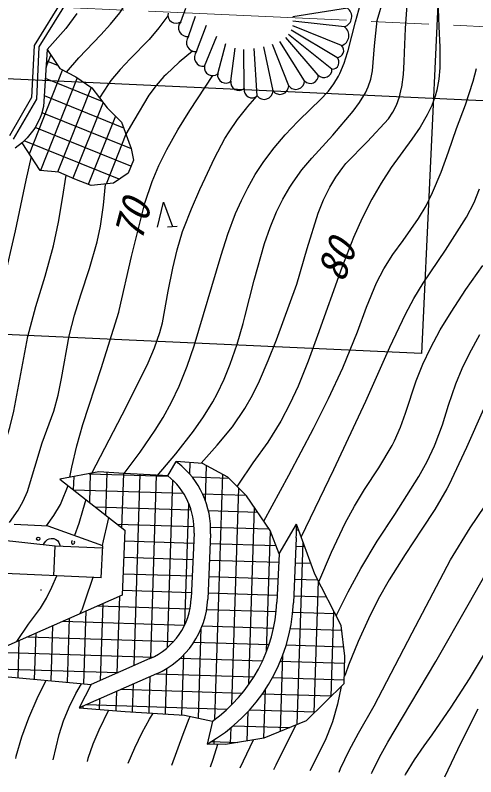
# Model space of a CAD drawing. Units: millimetres at full size, sheet at 1:1000; details may follow other scales. Extents: x 40000 to 680000, y 20000 to 380000.
# Drawn here: x 90146 to 118056, y 231271 to 277463 of the extents above; entities that cross this region are included whole.
import ezdxf
from ezdxf.enums import TextEntityAlignment as Align

# ---------------------------------------------------------------- set-up
doc = ezdxf.new("R2010")
doc.units = ezdxf.units.MM
doc.header["$LTSCALE"] = 1000
doc.linetypes.add('CHAIN', pattern=[18.5, 12, -1.5, 3.5, -1.5])
for name, color, linetype, lineweight in [('M-BGD', 7, 'Continuous', 25), ('M-BMK', 2, 'CHAIN', 13), ('M-BMK-ROW', 30, 'Continuous', 25), ('M-STR-STR1', 1, 'Continuous', 25)]:
    doc.layers.add(name, color=color, linetype=linetype, lineweight=lineweight)
doc.layers.add('M-BGD-HTXT', color=7, linetype='Continuous')
doc.styles.add('ＭＳ ゴシック', font='')
doc.styles.get('ＭＳ ゴシック').set_extended_font_data('MS Gothic')

# ---------------------------------------------------------------- blocks, each defined once
blk = doc.blocks.new('BUHIN8')
at = {"color": 7, "linetype": 'Continuous', "lineweight": 25}
blk.add_lwpolyline([(-13, 500), (103, 463), (202, 405), (314, 313), (377, 205), (415, 88), (419, -67), (387, -185), (330, -297), (223, -397), (127, -459), (13, -500)], dxfattribs=at)
blk = doc.blocks.new('BUHIN17')
at = {"color": 7, "linetype": 'Continuous', "lineweight": 25}
blk.add_line((-706, -282), (-595, -872), dxfattribs=at)
blk.add_lwpolyline([(-818, 311), (737, 139), (-649, -588)], dxfattribs=at)

msp = doc.modelspace()

# ---------------------------------------------------------------- linework, layer by layer
at = {"layer": 'M-BGD'}
for p, q in [((94477, 280791), (91287, 275630)), ((94732, 280634), (91583, 275539)), ((100175, 277069), (100485, 277887)), ((110275, 277897), (106973, 277366)), ((93874, 277577), (93206, 276655)), ((100655, 276168), (101063, 277399)), ((101135, 275266), (101738, 276858)), ((110099, 276760), (106965, 277103)), ((109924, 275622), (106967, 276822)), ((93206, 276655), (92076, 275386)), ((109340, 274197), (106714, 276304)), ((109632, 274909), (106876, 276552)), ((101616, 274365), (102359, 276195)), ((107680, 273476), (106174, 275870)), ((108510, 273837), (106539, 276122)), ((91287, 275630), (91141, 272465)), ((91583, 275539), (91437, 272377)), ((92076, 275386), (91866, 271929)), ((92076, 275386), (92844, 274225)), ((102415, 273915), (102914, 275757)), ((103215, 273466), (103475, 275468)), ((104014, 273017), (103998, 275376)), ((104813, 272568), (104620, 275450)), ((105769, 272871), (105206, 275544)), ((106724, 273174), (105736, 275696)), ((92011, 274309), (92302, 275044)), ((92035, 274702), (92709, 274428)), ((91001, 269055), (93018, 274135)), ((92844, 274225), (93822, 273722)), ((93906, 273664), (91678, 268049)), ((91970, 273649), (95403, 272254)), ((93822, 273722), (94792, 273054)), ((94751, 273082), (92715, 267952)), ((94792, 273054), (95718, 271841)), ((91906, 272596), (96712, 270642)), ((91141, 272465), (89789, 270150)), ((91437, 272377), (90022, 269953)), ((95466, 272171), (93642, 267576)), ((91866, 271929), (91738, 271464)), ((95718, 271841), (96590, 270973)), ((91622, 271163), (91363, 270663)), ((91738, 271464), (91622, 271163)), ((91768, 271572), (97176, 269375)), ((96214, 271347), (94567, 267196)), ((96590, 270973), (97173, 269388)), ((91276, 270528), (90877, 270023)), ((91363, 270663), (91276, 270528)), ((97158, 268302), (91360, 270659)), ((96855, 270251), (95653, 267222)), ((90877, 270023), (90588, 269743)), ((96450, 267510), (90697, 269849)), ((90588, 269743), (90140, 269403)), ((91655, 268051), (90564, 269725)), ((97173, 269388), (97307, 268679)), ((97307, 268679), (96991, 267882)), ((92790, 267945), (91655, 268051)), ((93766, 267522), (92790, 267945)), ((94741, 267126), (93766, 267522)), ((96991, 267882), (96098, 267269)), ((96098, 267269), (94741, 267126)), ((99388, 249526), (99896, 250399)), ((99896, 250399), (100007, 250312)), ((101495, 250279), (99896, 250399)), ((100718, 249630), (100741, 250336)), ((103035, 249453), (101495, 250279)), ((101668, 248023), (101736, 250150)), ((95213, 249759), (92852, 249327)), ((93684, 248672), (93710, 249484)), ((94634, 249653), (99419, 249500)), ((94660, 247903), (94717, 249668)), ((96718, 249675), (95213, 249759)), ((95636, 247135), (95719, 249731)), ((96612, 246366), (96718, 249675)), ((98715, 249564), (96741, 249674)), ((97346, 238012), (97717, 249619)), ((98360, 238460), (98715, 249564)), ((99388, 249526), (98766, 249561)), ((100864, 249454), (103104, 249383)), ((102244, 234754), (102719, 249622)), ((104165, 248304), (103035, 249453)), ((92852, 249327), (96790, 246226)), ((99382, 239120), (99706, 249248)), ((93669, 248684), (100338, 248470)), ((103273, 235644), (103693, 248784)), ((101497, 248433), (104119, 248350)), ((105590, 246216), (104165, 248304)), ((94994, 247641), (100805, 247455)), ((100427, 240516), (100662, 247850)), ((101849, 247422), (104832, 247326)), ((104313, 236888), (104655, 247585)), ((77051, 246916), (92575, 245285)), ((92136, 246480), (90089, 246570)), ((95447, 245284), (92136, 246480)), ((96318, 246598), (100983, 246449)), ((96790, 246226), (96617, 242280)), ((101984, 246417), (105530, 246304)), ((106136, 244794), (105590, 246216)), ((106136, 244794), (107184, 246584)), ((108309, 243561), (107184, 246584)), ((107190, 246250), (107309, 246247)), ((100986, 246043), (100813, 242096)), ((101985, 245999), (101812, 242053)), ((105377, 238876), (105610, 246163)), ((107180, 245771), (107007, 241825)), ((92495, 243462), (92575, 245285)), ((92575, 245285), (95442, 245159)), ((95362, 243336), (95447, 245284)), ((96762, 245583), (100960, 245449)), ((101959, 245417), (105946, 245290)), ((107237, 234444), (107590, 245492)), ((107157, 245251), (107686, 245234)), ((96718, 244584), (100916, 244450)), ((101916, 244418), (106114, 244284)), ((106136, 244794), (106008, 241869)), ((95362, 243336), (76480, 244163)), ((107113, 244252), (108063, 244222)), ((96674, 243585), (100872, 243451)), ((109891, 240450), (108309, 243561)), ((101872, 243419), (106070, 243285)), ((107070, 243253), (108488, 243207)), ((108259, 235140), (108516, 243154)), ((96630, 242586), (100829, 242452)), ((96617, 242280), (86127, 237662)), ((96331, 237565), (96480, 242220)), ((101828, 242420), (106026, 242286)), ((107026, 242254), (109006, 242190)), ((95147, 241633), (100734, 241454)), ((95316, 237118), (95465, 241773)), ((94070, 241159), (94176, 241386)), ((94309, 236904), (94450, 241326)), ((101744, 241422), (105963, 241287)), ((106966, 241255), (109523, 241173)), ((109292, 236146), (109457, 241304)), ((93028, 240700), (100403, 240464)), ((93311, 236997), (93435, 240879)), ((109607, 241067), (109593, 241037)), ((92314, 237089), (92420, 240433)), ((101246, 234826), (101421, 240293)), ((101476, 240430), (105802, 240292)), ((106817, 240259), (109927, 240160)), ((110121, 238586), (109891, 240450)), ((90909, 239767), (99751, 239485)), ((91316, 237181), (91406, 239986)), ((90318, 237274), (90391, 239539)), ((100976, 239445), (105529, 239300)), ((88790, 238834), (98496, 238524)), ((106568, 239267), (110051, 239155)), ((98309, 238436), (94739, 236864)), ((100155, 238471), (105135, 238312)), ((100251, 235017), (100369, 238682)), ((106223, 234030), (106371, 238679)), ((110085, 236919), (110121, 238586)), ((86672, 237902), (96390, 237591)), ((106212, 238278), (110112, 238153)), ((86127, 237662), (94739, 236864)), ((98712, 237521), (94022, 235456)), ((98704, 237517), (104603, 237329)), ((99253, 235079), (99342, 237853)), ((98254, 235141), (98325, 237350)), ((105739, 237292), (110090, 237153)), ((94739, 236864), (94022, 235456)), ((96585, 236584), (103910, 236350)), ((97256, 235203), (97310, 236904)), ((105209, 233616), (105303, 236565)), ((110085, 236919), (107769, 234662)), ((96258, 235276), (96295, 236457)), ((105130, 236311), (109324, 236177)), ((94466, 235652), (102995, 235379)), ((95260, 235356), (95281, 236010)), ((94022, 235456), (96817, 235231)), ((94262, 235437), (94266, 235563)), ((96817, 235231), (100404, 235007)), ((104203, 233450), (104260, 235231)), ((104358, 235335), (108330, 235208)), ((100404, 235007), (102097, 234643)), ((107769, 234662), (105204, 233614)), ((102097, 234643), (101783, 233254)), ((103198, 233285), (103229, 234255)), ((103360, 234367), (106779, 234257)), ((102037, 233409), (103640, 233357)), ((102196, 233247), (102204, 233510)), ((105204, 233614), (102891, 233235)), ((103775, 231804), (104580, 233511)), ((102891, 233235), (101783, 233254))]:
    msp.add_line(p, q, dxfattribs=at)
for points in [[(93257, 274012), (93996, 274882), (95336, 276265), (95927, 276914), (96481, 277614), (96523, 277672), (96756, 278023), (96935, 278404), (97000, 278721), (97004, 278840)], [(96741, 249674), (97715, 250966), (98634, 252285), (99119, 253071), (99623, 254003), (100073, 254963), (100563, 256169), (100998, 257403), (102635, 262919), (103040, 264185), (103502, 265433), (103849, 266227), (104238, 266997), (104695, 267803), (105211, 268588), (105830, 269415), (106498, 270208), (107265, 271025), (108071, 271803), (108609, 272311), (109122, 272853), (109458, 273297), (109746, 273775), (109827, 273935), (110084, 274549), (110290, 275195), (110327, 275330), (110767, 277070), (111078, 278157)], [(98746, 249522), (99872, 250862), (100949, 252238), (101556, 253103), (102113, 254004), (102389, 254507), (102806, 255381), (103175, 256292), (103590, 257515), (103952, 258767), (104059, 259170), (104624, 261400), (105246, 263609), (105588, 264594), (105981, 265548), (106356, 266307), (106783, 267036), (106990, 267347), (107525, 268085), (108119, 268801), (109385, 270197), (110618, 271640), (111019, 272177), (111369, 272748), (111540, 273113), (111696, 273595), (111796, 274096), (111912, 275613), (112086, 277138), (112464, 278450)], [(101410, 250286), (102381, 251375), (103307, 252505), (104067, 253600), (104535, 254420), (104955, 255281), (105481, 256518), (105971, 257781), (107217, 261150), (107836, 263313), (108513, 265461), (108835, 266259), (109214, 267035), (109576, 267648), (109991, 268231), (110187, 268471), (111502, 269808), (112761, 271174), (113026, 271576), (113251, 272013), (113434, 272517), (113564, 273053), (113571, 273093), (113676, 273866), (113721, 274645), (113738, 275206), (113791, 276659), (113903, 278102)], [(115762, 278410), (115799, 277309), (115826, 276780), (115879, 275520), (115871, 274274), (115810, 273591), (115691, 272927), (115590, 272553), (115384, 271978), (115120, 271422), (114682, 270678), (114178, 269944), (112936, 268235), (112320, 267281), (111760, 266303), (111181, 265161), (110653, 263987), (109933, 262158), (108458, 258030), (107902, 256488), (107286, 254958), (106797, 253892), (106252, 252846), (105461, 251565), (104552, 250311), (103672, 249026), (103589, 248889)], [(99396, 277429), (98848, 276690), (98266, 275982), (97105, 274809), (96503, 274179), (95947, 273510), (95771, 273268), (95252, 272451)], [(100897, 275290), (100073, 274607), (99284, 273874), (99153, 273737), (98683, 273194), (98250, 272608), (97334, 271080), (96856, 270250)], [(105209, 246773), (106734, 249575), (108228, 252404), (109140, 254223), (109998, 256070), (110896, 258266), (111438, 259757), (112037, 261228), (112479, 262083), (113038, 262953), (113656, 263803), (114595, 265126), (115046, 265908), (115444, 266718), (115951, 267934), (116404, 269181), (116894, 270595), (117425, 272023), (117895, 273459), (118091, 274242)], [(93451, 249439), (93573, 250060), (93877, 251352), (94240, 252637), (95361, 256034), (96428, 259458), (96454, 259555), (97196, 262822), (97993, 266063), (98442, 267374), (98854, 268349), (99326, 269310), (99997, 270512), (100725, 271692), (102122, 273798)], [(94784, 249681), (96892, 253735), (98193, 256389), (98577, 257294), (98904, 258218), (99066, 258805), (99412, 260721), (99690, 262116), (99961, 263243), (100290, 264353), (100357, 264551), (100819, 265729), (101341, 266896), (101659, 267586), (102229, 268799), (102849, 269981), (103102, 270398), (103613, 271136), (104173, 271839), (104244, 271922), (104813, 272568)], [(91104, 268898), (90784, 267462), (90134, 264380), (89426, 261314), (89048, 259946), (88651, 258645), (88295, 257334), (87918, 255383), (87580, 253395), (87362, 252394), (87084, 251398), (86817, 250647), (86497, 249924), (86192, 249364), (85837, 248823), (85451, 248323)], [(87705, 247630), (88411, 248963), (89064, 250325), (89521, 251490), (89814, 252458), (90051, 253446), (90909, 257968), (91402, 259802), (91954, 261628), (92466, 263483), (92769, 264906), (93015, 266352), (93225, 267756)], [(89799, 246698), (90326, 247443), (90630, 247998), (90881, 248582), (91787, 251517), (92493, 253450), (92744, 254424), (92940, 255423), (93411, 258015), (93738, 259264), (94126, 260508), (94647, 262108), (95108, 263720), (95314, 264673), (95494, 265934), (95616, 267218)], [(107471, 245811), (109455, 249915), (111385, 254046), (111959, 255324), (112851, 257337), (113796, 259323), (114305, 260275), (114862, 261214), (116213, 263205), (117503, 265216), (117954, 266108), (118273, 266927)], [(108542, 243103), (109318, 244885), (110151, 246649), (110699, 247681), (111303, 248696), (112179, 250017), (112998, 251363), (113141, 251646), (113495, 252468), (113797, 253326), (114453, 255297), (114857, 256299), (115316, 257275), (115907, 258377), (116557, 259462), (117456, 260822), (118479, 262280)], [(109607, 241067), (110323, 242497), (111084, 243912), (112087, 245557), (113142, 247172), (114600, 249494), (115104, 250403), (115557, 251347), (115601, 251448), (116035, 252616), (116413, 253807), (116850, 255101), (117237, 256040), (117679, 256954), (118311, 258098)], [(118526, 253570), (117503, 251250), (116426, 248958), (116304, 248729), (115575, 247492), (114794, 246284), (113779, 244760), (112802, 243212), (112151, 242053), (111548, 240855), (110923, 239468), (110349, 238048), (110152, 237524), (110095, 237371)], [(109772, 231546), (109868, 231780), (110383, 232857), (110958, 233921), (111896, 235567), (114199, 240004), (116531, 244421), (117713, 246365), (119525, 249057)], [(92038, 246484), (92490, 247125), (92888, 247794), (92937, 247892), (93344, 248940)], [(94417, 248095), (94228, 247398), (93992, 246643), (93729, 245896)], [(95806, 247001), (95736, 246720), (95477, 245581), (95405, 245299)], [(111745, 231462), (111783, 231552), (112221, 232468), (112718, 233370), (113614, 234858), (115629, 238263), (117592, 241697), (120167, 246226)], [(90244, 239474), (90951, 240527), (91678, 241495), (92046, 242109), (92369, 242764), (92673, 243454)], [(94854, 243358), (94366, 241923), (94176, 241386)], [(113777, 231375), (113797, 231410), (114337, 232293), (114936, 233157), (115405, 233809), (116564, 235495), (117676, 237218), (120245, 241493)], [(92007, 237117), (91449, 235991), (90940, 234834), (90535, 233680), (90183, 232494), (90153, 232388)], [(92443, 232290), (92810, 233835), (93080, 234672), (93409, 235498), (93821, 236329), (94165, 236918)], [(109902, 236741), (109667, 235666), (109373, 234602), (109316, 234433), (108974, 233575), (108575, 232737), (108003, 231622)], [(95802, 235312), (95207, 234101), (94850, 233249), (94549, 232375), (94497, 232202)], [(96994, 232095), (97393, 233034), (97847, 233949), (98293, 234755), (98507, 235125)], [(116179, 231271), (117173, 233344), (118210, 235393)], [(99641, 231981), (100325, 233855), (100695, 234809), (100747, 234933)], [(105814, 231716), (105952, 232005), (107154, 234411)], [(101983, 231881), (102149, 232348), (102422, 233243)]]:
    msp.add_lwpolyline(points, dxfattribs=at)
for centre, radius in [((112651, 246446), 9.4), ((91543, 245706), 99.5), ((91708, 242601), 9.4)]:
    msp.add_circle(centre, radius, dxfattribs=at)
for centre, radius, start, end in [((109892, 277374), 648, 288.6245, 53.826), ((99887, 277469), 492, 165.744, 305.7121), ((100589, 276711), 548, 139.2063, 276.8869), ((109717, 276236), 648, 288.6245, 53.826), ((101070, 275810), 548, 139.2063, 276.8869), ((109648, 275319), 410, 267.7421, 47.7101), ((101550, 274908), 548, 139.2063, 276.8869), ((109356, 274606), 410, 267.7421, 47.7101), ((102097, 274286), 488, 170.6843, 310.6524), ((108859, 274168), 482, 223.4749, 3.443), ((102897, 273836), 488, 170.6843, 310.6524), ((103696, 273387), 488, 170.6843, 310.6524), ((107147, 273500), 534, 217.7354, 357.4437), ((108029, 273808), 482, 223.4749, 3.443), ((104496, 272938), 488, 170.6843, 310.6524), ((106191, 273197), 534, 217.7354, 357.4437), ((105236, 272894), 534, 217.7354, 357.4437), ((96790, 246226), 5200, 357.4926, 51.7809), ((96790, 246226), 4200, 357.4926, 51.7809), ((96790, 246226), 10400, 357.4926, 1.968), ((93652, 245484), 99.5, 113.3861, 48.5771), ((96617, 242280), 4200, 293.7618, 357.4926), ((96617, 242280), 5200, 293.7618, 357.4926), ((96617, 242280), 10400, 299.7854, 357.4926), ((96617, 242280), 9400, 305.6578, 357.4926)]:
    msp.add_arc(centre, radius, start, end, dxfattribs=at)
at = {"layer": 'M-BMK'}
msp.add_lwpolyline([(61264, 279405), (161158, 274812), (261053, 270219), (291954, 268798)], dxfattribs=at)
at = {"layer": 'M-BMK-ROW'}
for p, q in [((116705, 298892), (114776, 256937)), ((114776, 256937), (85802, 258270))]:
    msp.add_line(p, q, dxfattribs=at)
at = {"layer": 'M-STR-STR1'}
msp.add_lwpolyline([(291747, 264303), (260846, 265724), (160952, 270317), (86530, 273739)], dxfattribs=at)

# ---------------------------------------------------------------- block references
at = {"layer": 'M-BGD', "rotation": 82.51266}
for name, p in [('BUHIN17', (99182, 265372)), ('BUHIN8', (92366, 245307))]:
    msp.add_blockref(name, p, dxfattribs=at)

# ---------------------------------------------------------------- texts
at = {"layer": 'M-BGD-HTXT', "style": 'ＭＳ ゴシック', "oblique": 15, "width": 0.95}
for s, rotation, p in [('70', 75.079, (98343, 263542)), ('80', 69.041, (110552, 260990))]:
    msp.add_text(s, height=1833, rotation=rotation, dxfattribs=at).set_placement(p, align=Align.BOTTOM_LEFT)

doc.saveas('drawing.dxf')
